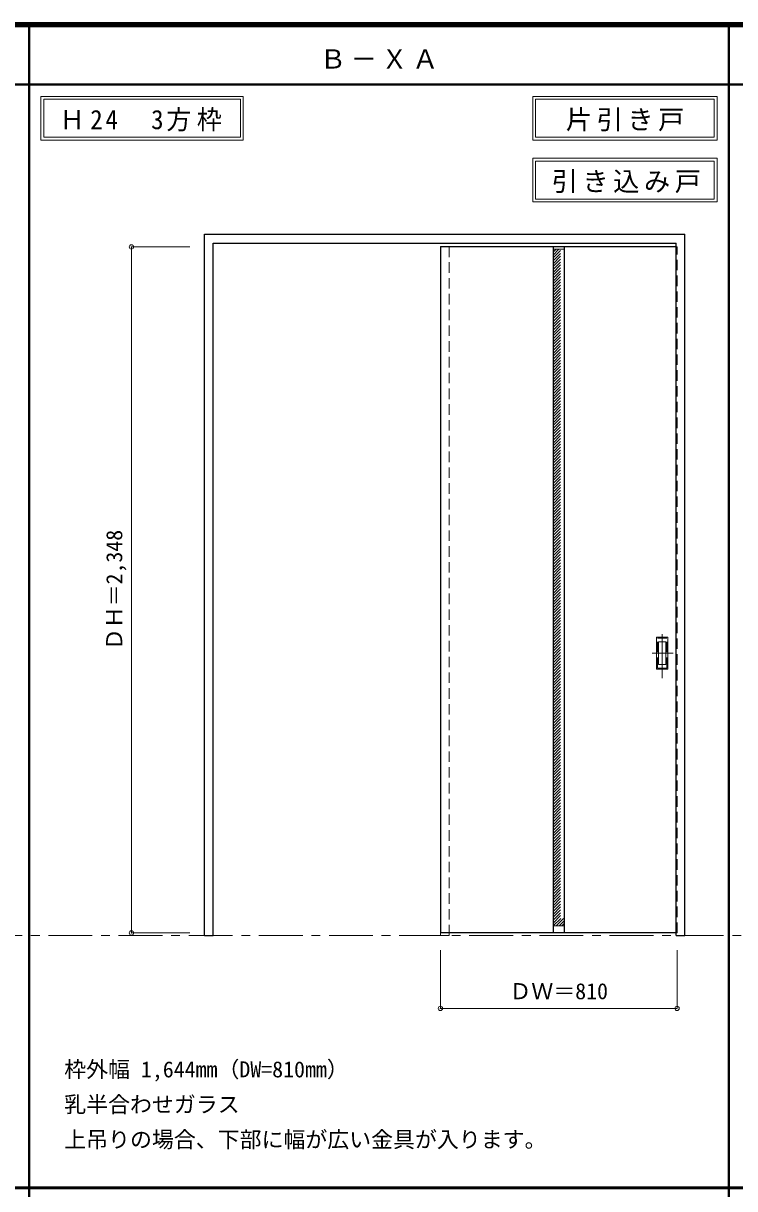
# Model space of a CAD drawing. Units: millimetres, scale not verified. Extents: x -6000 to 5700, y -4307 to 4260.
# Drawn here: x -2936 to -502, y 186 to 4175 of the extents above; entities that cross this region are included whole.
import ezdxf
from ezdxf.enums import TextEntityAlignment as Align

# ---------------------------------------------------------------- set-up
doc = ezdxf.new("R2010")
doc.units = ezdxf.units.MM
doc.header["$LTSCALE"] = 30
doc.header["$PDMODE"] = 32
doc.header["$PDSIZE"] = 15
doc.linetypes.add('CHAIN1', pattern=[8, 5, -1, 1, -1])
doc.linetypes.add('DASHED1', pattern=[1.8, 1.2, -0.6])
for name, color, linetype, lineweight in [('0-1_通り芯', 7, 'CHAIN1', 18), ('0-2_扉', 4, 'DASHED1', 9), ('0-3_仕上げ', 7, 'Continuous', 18), ('0-4_枠', 3, 'Continuous', 25), ('0-6_引手', 7, 'Continuous', 18), ('0-A_文字', 7, 'Continuous', 18), ('0-B_寸法', 7, 'Continuous', 9), ('0-C_ハッチ', 4, 'DASHED1', 9), ('F-1_枠', 6, 'Continuous', 40)]:
    doc.layers.add(name, color=color, linetype=linetype, lineweight=lineweight)
doc.styles.add('ＭＳ ゴシック', font='')
doc.styles.get('ＭＳ ゴシック').set_extended_font_data('MS Gothic')

msp = doc.modelspace()

# ---------------------------------------------------------------- linework, layer by layer
at = {"layer": '0-1_通り芯'}
msp.add_line((-5490, 1053), (1678, 1053), dxfattribs=at)
at = {"layer": '0-2_扉'}
for p, q in [((-1509, 3409.5), (-1509, 3405.5)), ((-702, 3409.5), (-699, 3409.5))]:
    msp.add_line(p, q, dxfattribs=at)
at = {"layer": '0-2_扉', "color": 3, "linetype": 'Continuous', "lineweight": 25}
for p, q in [((-702, 3409.5), (-1509, 3409.5)), ((-1509, 3409.5), (-1509, 1061.5)), ((-702, 1061.5), (-1509, 1061.5))]:
    msp.add_line(p, q, dxfattribs=at)
at = {"layer": '0-2_扉'}
msp.add_lwpolyline([(-702, 1061.5), (-699, 1061.5), (-699, 3409.5)], dxfattribs=at)
at = {"layer": '0-3_仕上げ', "color": 3, "lineweight": 25}
for p, q in [((-1123, 3409.5), (-1123, 1061.5)), ((-1085, 3409.5), (-1085, 1061.5))]:
    msp.add_line(p, q, dxfattribs=at)
at = {"layer": '0-3_仕上げ'}
for p, q in [((-1123, 3401.5), (-1085, 3401.5)), ((-1123, 1085.5), (-1085, 1085.5))]:
    msp.add_line(p, q, dxfattribs=at)
at = {"layer": '0-4_枠'}
for p, q in [((-2316, 3453), (-672, 3453)), ((-2316, 1053), (-2316, 3453)), ((-672, 1053), (-672, 3453)), ((-2286, 3423), (-702, 3423)), ((-702, 1053), (-702, 3423)), ((-702, 1053), (-672, 1053))]:
    msp.add_line(p, q, dxfattribs=at)
at = {"layer": '0-4_枠', "color": 4, "linetype": 'DASHED1', "lineweight": 9}
for p, q in [((-1509, 1053), (-1509, 3423)), ((-1479, 1053), (-1479, 3423)), ((-1509, 1053), (-1479, 1053))]:
    msp.add_line(p, q, dxfattribs=at)
at = {"layer": '0-4_枠'}
msp.add_lwpolyline([(-2316, 1053), (-2286, 1053), (-2286, 3423)], dxfattribs=at)
at = {"layer": '0-6_引手', "linetype": 'CHAIN1'}
for p, q in [((-750, 1933.77), (-750, 2104.62)), ((-711.93, 2019), (-784.44, 2019))]:
    msp.add_line(p, q, dxfattribs=at)
at = {"layer": '0-6_引手'}
for p, q in [((-731, 2074), (-769, 2074)), ((-769, 1964), (-769, 2074)), ((-737.5, 2058), (-762.5, 2058)), ((-762.5, 1980), (-762.5, 2058)), ((-737.5, 1980), (-737.5, 2058)), ((-731, 1964), (-731, 2074)), ((-731, 1964), (-769, 1964)), ((-737.5, 1980), (-762.5, 1980))]:
    msp.add_line(p, q, dxfattribs=at)
at = {"layer": '0-6_引手', "linetype": 'DASHED1'}
for p, q in [((-766, 1968), (-766, 2070)), ((-734, 1968), (-766, 1968))]:
    msp.add_line(p, q, dxfattribs=at)
msp.add_lwpolyline([(-734, 1968), (-734, 2070), (-766, 2070)], dxfattribs=at)
at = {"layer": '0-A_文字'}
for p, q in [((-2876, 3925), (-2876, 3775)), ((-2866, 3915), (-2866, 3785)), ((-2866, 3915), (-2193.38, 3915)), ((-2193.38, 3915), (-2193.38, 3785)), ((-1193.03, 3925), (-1193.03, 3775)), ((-1183.03, 3915), (-1183.03, 3785)), ((-1183.03, 3915), (-572, 3915)), ((-572, 3915), (-572, 3785)), ((-2876, 3775), (-2183.38, 3775)), ((-2866, 3785), (-2193.38, 3785)), ((-1193.03, 3775), (-562, 3775)), ((-1183.03, 3785), (-572, 3785)), ((-1193.03, 3713.53), (-1193.03, 3563.53)), ((-1183.03, 3703.53), (-1183.03, 3573.53)), ((-1183.03, 3703.53), (-572, 3703.53)), ((-572, 3703.53), (-572, 3573.53)), ((-1193.03, 3563.53), (-562, 3563.53)), ((-1183.03, 3573.53), (-572, 3573.53))]:
    msp.add_line(p, q, dxfattribs=at)
for points in [[(-2876, 3925), (-2183.38, 3925), (-2183.38, 3775)], [(-1193.03, 3925), (-562, 3925), (-562, 3775)], [(-1193.03, 3713.53), (-562, 3713.53), (-562, 3563.53)]]:
    msp.add_lwpolyline(points, dxfattribs=at)
at = {"layer": '0-B_寸法', "color": 4}
for p, q in [((-2566, 3409.5), (-2366, 3409.5)), ((-1509, 803), (-1509, 1003)), ((-699, 803), (-699, 1003)), ((-699, 803), (-1509, 803))]:
    msp.add_line(p, q, dxfattribs=at)
msp.add_lwpolyline([(-2566, 3409.5), (-2566, 1061.5), (-2366, 1061.5)], dxfattribs=at)
at = {"layer": '0-B_寸法'}
for p in [(-2566, 3409.5), (-2566, 1061.5), (-1509, 803), (-699, 803)]:
    msp.add_point(p, dxfattribs=at)
at = {"layer": '0-C_ハッチ'}
for p, q in [((-1123, 3391.8), (-1113.3, 3401.5)), ((-1123, 3372), (-1093.5, 3401.5)), ((-1123, 3381.9), (-1103.4, 3401.5)), ((-1123, 3362.1), (-1085, 3400.1)), ((-1123, 3352.2), (-1085, 3390.2)), ((-1123, 3342.3), (-1085, 3380.3)), ((-1123, 3332.4), (-1085, 3370.4)), ((-1123, 3322.5), (-1085, 3360.5)), ((-1123, 3312.6), (-1085, 3350.6)), ((-1123, 3302.7), (-1085, 3340.7)), ((-1123, 3292.8), (-1085, 3330.8)), ((-1123, 3282.91), (-1085, 3320.91)), ((-1123, 3273.01), (-1085, 3311.01)), ((-1123, 3263.11), (-1085, 3301.11)), ((-1123, 3253.21), (-1085, 3291.21)), ((-1123, 3243.31), (-1085, 3281.31)), ((-1123, 3233.41), (-1085, 3271.41)), ((-1123, 3223.51), (-1085, 3261.51)), ((-1123, 3213.61), (-1085, 3251.61)), ((-1123, 3203.71), (-1085, 3241.71)), ((-1123, 3193.81), (-1085, 3231.81)), ((-1123, 3183.91), (-1085, 3221.91)), ((-1123, 3174.01), (-1085, 3212.01)), ((-1123, 3164.11), (-1085, 3202.11)), ((-1123, 3154.21), (-1085, 3192.21)), ((-1123, 3144.31), (-1085, 3182.31)), ((-1123, 3134.41), (-1085, 3172.41)), ((-1123, 3124.51), (-1085, 3162.51)), ((-1123, 3114.61), (-1085, 3152.61)), ((-1123, 3104.71), (-1085, 3142.71)), ((-1123, 3094.81), (-1085, 3132.81)), ((-1123, 3084.92), (-1085, 3122.92)), ((-1123, 3075.02), (-1085, 3113.02)), ((-1123, 3065.12), (-1085, 3103.12)), ((-1123, 3055.22), (-1085, 3093.22)), ((-1123, 3045.32), (-1085, 3083.32)), ((-1123, 3035.42), (-1085, 3073.42)), ((-1123, 3025.52), (-1085, 3063.52)), ((-1123, 3015.62), (-1085, 3053.62)), ((-1123, 3005.72), (-1085, 3043.72)), ((-1123, 2995.82), (-1085, 3033.82)), ((-1123, 2985.92), (-1085, 3023.92)), ((-1123, 2976.02), (-1085, 3014.02)), ((-1123, 2966.12), (-1085, 3004.12)), ((-1123, 2956.22), (-1085, 2994.22)), ((-1123, 2946.32), (-1085, 2984.32)), ((-1123, 2936.42), (-1085, 2974.42)), ((-1123, 2926.52), (-1085, 2964.52)), ((-1123, 2916.62), (-1085, 2954.62)), ((-1123, 2906.72), (-1085, 2944.72)), ((-1123, 2896.82), (-1085, 2934.82)), ((-1123, 2886.93), (-1085, 2924.93)), ((-1123, 2877.03), (-1085, 2915.03)), ((-1123, 2867.13), (-1085, 2905.13)), ((-1123, 2857.23), (-1085, 2895.23)), ((-1123, 2847.33), (-1085, 2885.33)), ((-1123, 2837.43), (-1085, 2875.43)), ((-1123, 2827.53), (-1085, 2865.53)), ((-1123, 2817.63), (-1085, 2855.63)), ((-1123, 2807.73), (-1085, 2845.73)), ((-1123, 2797.83), (-1085, 2835.83)), ((-1123, 2787.93), (-1085, 2825.93)), ((-1123, 2778.03), (-1085, 2816.03)), ((-1123, 2768.13), (-1085, 2806.13)), ((-1123, 2758.23), (-1085, 2796.23)), ((-1123, 2748.33), (-1085, 2786.33)), ((-1123, 2738.43), (-1085, 2776.43)), ((-1123, 2728.53), (-1085, 2766.53)), ((-1123, 2718.63), (-1085, 2756.63)), ((-1123, 2708.73), (-1085, 2746.73)), ((-1123, 2698.83), (-1085, 2736.83)), ((-1123, 2688.94), (-1085, 2726.94)), ((-1123, 2679.04), (-1085, 2717.04)), ((-1123, 2669.14), (-1085, 2707.14)), ((-1123, 2659.24), (-1085, 2697.24)), ((-1123, 2649.34), (-1085, 2687.34)), ((-1123, 2639.44), (-1085, 2677.44)), ((-1123, 2629.54), (-1085, 2667.54)), ((-1123, 2619.64), (-1085, 2657.64)), ((-1123, 2609.74), (-1085, 2647.74)), ((-1123, 2599.84), (-1085, 2637.84)), ((-1123, 2589.94), (-1085, 2627.94)), ((-1123, 2580.04), (-1085, 2618.04)), ((-1123, 2570.14), (-1085, 2608.14)), ((-1123, 2560.24), (-1085, 2598.24)), ((-1123, 2550.34), (-1085, 2588.34)), ((-1123, 2540.44), (-1085, 2578.44)), ((-1123, 2530.54), (-1085, 2568.54)), ((-1123, 2520.64), (-1085, 2558.64)), ((-1123, 2510.74), (-1085, 2548.74)), ((-1123, 2500.84), (-1085, 2538.84)), ((-1123, 2490.95), (-1085, 2528.95)), ((-1123, 2481.05), (-1085, 2519.05)), ((-1123, 2471.15), (-1085, 2509.15)), ((-1123, 2461.25), (-1085, 2499.25)), ((-1123, 2451.35), (-1085, 2489.35)), ((-1123, 2441.45), (-1085, 2479.45)), ((-1123, 2431.55), (-1085, 2469.55)), ((-1123, 2421.65), (-1085, 2459.65)), ((-1123, 2411.75), (-1085, 2449.75)), ((-1123, 2401.85), (-1085, 2439.85)), ((-1123, 2391.95), (-1085, 2429.95)), ((-1123, 2382.05), (-1085, 2420.05)), ((-1123, 2372.15), (-1085, 2410.15)), ((-1123, 2362.25), (-1085, 2400.25)), ((-1123, 2352.35), (-1085, 2390.35)), ((-1123, 2342.45), (-1085, 2380.45)), ((-1123, 2332.55), (-1085, 2370.55)), ((-1123, 2322.65), (-1085, 2360.65)), ((-1123, 2312.75), (-1085, 2350.75)), ((-1123, 2302.86), (-1085, 2340.86)), ((-1123, 2292.96), (-1085, 2330.96)), ((-1123, 2283.06), (-1085, 2321.06)), ((-1123, 2273.16), (-1085, 2311.16)), ((-1123, 2263.26), (-1085, 2301.26)), ((-1123, 2253.36), (-1085, 2291.36)), ((-1123, 2243.46), (-1085, 2281.46)), ((-1123, 2233.56), (-1085, 2271.56)), ((-1123, 2223.66), (-1085, 2261.66)), ((-1123, 2213.76), (-1085, 2251.76)), ((-1123, 2203.86), (-1085, 2241.86)), ((-1123, 2193.96), (-1085, 2231.96)), ((-1123, 2184.06), (-1085, 2222.06)), ((-1123, 2174.16), (-1085, 2212.16)), ((-1123, 2164.26), (-1085, 2202.26)), ((-1123, 2154.36), (-1085, 2192.36)), ((-1123, 2144.46), (-1085, 2182.46)), ((-1123, 2134.56), (-1085, 2172.56)), ((-1123, 2124.66), (-1085, 2162.66)), ((-1123, 2114.76), (-1085, 2152.76)), ((-1123, 2104.87), (-1085, 2142.87)), ((-1123, 2094.97), (-1085, 2132.97)), ((-1123, 2085.07), (-1085, 2123.07)), ((-1123, 2075.17), (-1085, 2113.17)), ((-1123, 2065.27), (-1085, 2103.27)), ((-1123, 2055.37), (-1085, 2093.37)), ((-1123, 2045.47), (-1085, 2083.47)), ((-1123, 2035.57), (-1085, 2073.57)), ((-1123, 2025.67), (-1085, 2063.67)), ((-1123, 2015.77), (-1085, 2053.77)), ((-1123, 2005.87), (-1085, 2043.87)), ((-1123, 1995.97), (-1085, 2033.97)), ((-1123, 1986.07), (-1085, 2024.07)), ((-1123, 1976.17), (-1085, 2014.17)), ((-1123, 1966.27), (-1085, 2004.27)), ((-1123, 1956.37), (-1085, 1994.37)), ((-1123, 1946.47), (-1085, 1984.47)), ((-1123, 1936.57), (-1085, 1974.57)), ((-1123, 1926.67), (-1085, 1964.67)), ((-1123, 1916.77), (-1085, 1954.77)), ((-1123, 1906.88), (-1085, 1944.88)), ((-1123, 1896.98), (-1085, 1934.98)), ((-1123, 1887.08), (-1085, 1925.08)), ((-1123, 1877.18), (-1085, 1915.18)), ((-1123, 1867.28), (-1085, 1905.28)), ((-1123, 1857.38), (-1085, 1895.38)), ((-1123, 1847.48), (-1085, 1885.48)), ((-1123, 1837.58), (-1085, 1875.58)), ((-1123, 1827.68), (-1085, 1865.68)), ((-1123, 1817.78), (-1085, 1855.78)), ((-1123, 1807.88), (-1085, 1845.88)), ((-1123, 1797.98), (-1085, 1835.98)), ((-1123, 1788.08), (-1085, 1826.08)), ((-1123, 1778.18), (-1085, 1816.18)), ((-1123, 1768.28), (-1085, 1806.28)), ((-1123, 1758.38), (-1085, 1796.38)), ((-1123, 1748.48), (-1085, 1786.48)), ((-1123, 1738.58), (-1085, 1776.58)), ((-1123, 1728.68), (-1085, 1766.68)), ((-1123, 1718.78), (-1085, 1756.78)), ((-1123, 1708.89), (-1085, 1746.89)), ((-1123, 1698.99), (-1085, 1736.99)), ((-1123, 1689.09), (-1085, 1727.09)), ((-1123, 1679.19), (-1085, 1717.19)), ((-1123, 1669.29), (-1085, 1707.29)), ((-1123, 1659.39), (-1085, 1697.39)), ((-1123, 1649.49), (-1085, 1687.49)), ((-1123, 1639.59), (-1085, 1677.59)), ((-1123, 1629.69), (-1085, 1667.69)), ((-1123, 1619.79), (-1085, 1657.79)), ((-1123, 1609.89), (-1085, 1647.89)), ((-1123, 1599.99), (-1085, 1637.99)), ((-1123, 1590.09), (-1085, 1628.09)), ((-1123, 1580.19), (-1085, 1618.19)), ((-1123, 1570.29), (-1085, 1608.29)), ((-1123, 1560.39), (-1085, 1598.39)), ((-1123, 1550.49), (-1085, 1588.49)), ((-1123, 1540.59), (-1085, 1578.59)), ((-1123, 1530.69), (-1085, 1568.69)), ((-1123, 1520.79), (-1085, 1558.79)), ((-1123, 1510.9), (-1085, 1548.9)), ((-1123, 1501), (-1085, 1539)), ((-1123, 1491.1), (-1085, 1529.1)), ((-1123, 1481.2), (-1085, 1519.2)), ((-1123, 1471.3), (-1085, 1509.3)), ((-1123, 1461.4), (-1085, 1499.4)), ((-1123, 1451.5), (-1085, 1489.5)), ((-1123, 1441.6), (-1085, 1479.6)), ((-1123, 1431.7), (-1085, 1469.7)), ((-1123, 1421.8), (-1085, 1459.8)), ((-1123, 1411.9), (-1085, 1449.9)), ((-1123, 1402), (-1085, 1440)), ((-1123, 1392.1), (-1085, 1430.1)), ((-1123, 1382.2), (-1085, 1420.2)), ((-1123, 1372.3), (-1085, 1410.3)), ((-1123, 1362.4), (-1085, 1400.4)), ((-1123, 1352.5), (-1085, 1390.5)), ((-1123, 1342.6), (-1085, 1380.6)), ((-1123, 1332.7), (-1085, 1370.7)), ((-1123, 1322.81), (-1085, 1360.81)), ((-1123, 1312.91), (-1085, 1350.91)), ((-1123, 1303.01), (-1085, 1341.01)), ((-1123, 1293.11), (-1085, 1331.11)), ((-1123, 1283.21), (-1085, 1321.21)), ((-1123, 1273.31), (-1085, 1311.31)), ((-1123, 1263.41), (-1085, 1301.41)), ((-1123, 1253.51), (-1085, 1291.51)), ((-1123, 1243.61), (-1085, 1281.61)), ((-1123, 1233.71), (-1085, 1271.71)), ((-1123, 1223.81), (-1085, 1261.81)), ((-1123, 1213.91), (-1085, 1251.91)), ((-1123, 1204.01), (-1085, 1242.01)), ((-1123, 1194.11), (-1085, 1232.11)), ((-1123, 1184.21), (-1085, 1222.21)), ((-1123, 1174.31), (-1085, 1212.31)), ((-1123, 1164.41), (-1085, 1202.41)), ((-1123, 1154.51), (-1085, 1192.51)), ((-1123, 1144.61), (-1085, 1182.61)), ((-1123, 1134.71), (-1085, 1172.71)), ((-1123, 1124.82), (-1085, 1162.82)), ((-1123, 1114.92), (-1085, 1152.92)), ((-1123, 1105.02), (-1085, 1143.02)), ((-1123, 1095.12), (-1085, 1133.12)), ((-1122.72, 1085.5), (-1085, 1123.22)), ((-1112.82, 1085.5), (-1085, 1113.32)), ((-1102.92, 1085.5), (-1085, 1103.42)), ((-1093.02, 1085.5), (-1085, 1093.52))]:
    msp.add_line(p, q, dxfattribs=at)
at = {"layer": 'F-1_枠'}
for p, q in [((-6000, 4175), (5700, 4175)), ((-6000, 4170), (5700, 4170)), ((-6000, 4165), (5700, 4165)), ((-2916, -3790), (-2916, 4175)), ((-522, -3790), (-522, 4175)), ((-6000, 3965), (5700, 3965)), ((-6000, 190.5), (5700, 190.5)), ((-6000, 187.5), (5700, 187.5))]:
    msp.add_line(p, q, dxfattribs=at)

# ---------------------------------------------------------------- texts
at = {"layer": '0-A_文字', "style": 'ＭＳ ゴシック'}
for s, p in [('枠外幅 1,644mm（DW=810mm）', (-2796, 550.5)), ('乳半合わせガラス', (-2796, 430.5)), ('上吊りの場合、下部に幅が広い金具が入ります。', (-2796, 310.5))]:
    msp.add_text(s, height=54.99, dxfattribs=at).set_placement(p, align=Align.BOTTOM_LEFT)
at = {"layer": '0-A_文字', "char_height": 65.98, "attachment_point": 7, "style": 'ＭＳ ゴシック'}
for s, insert in [('\\T1.17;Ｂ－ＸＡ', (-1921.5, 4020)), ('\\T1.22;\\W0.95;Ｈ24\u30003方枠', (-2811.34, 3805)), ('\\T1.17;片引き戸', (-1080.02, 3805)), ('\\T1.17;引き込み戸', (-1128.37, 3593.53))]:
    msp.add_mtext(s, dxfattribs=dict(at, insert=insert))
at = {"layer": '0-B_寸法', "style": 'ＭＳ ゴシック'}
msp.add_text('ＤＨ＝2,348', height=54.99, rotation=90, dxfattribs=at).set_placement((-2581, 2029.25), align=Align.BOTTOM_LEFT)
msp.add_text('ＤＷ＝810', height=54.99, dxfattribs=at).set_placement((-1272.75, 818), align=Align.BOTTOM_LEFT)

doc.saveas('drawing.dxf')
